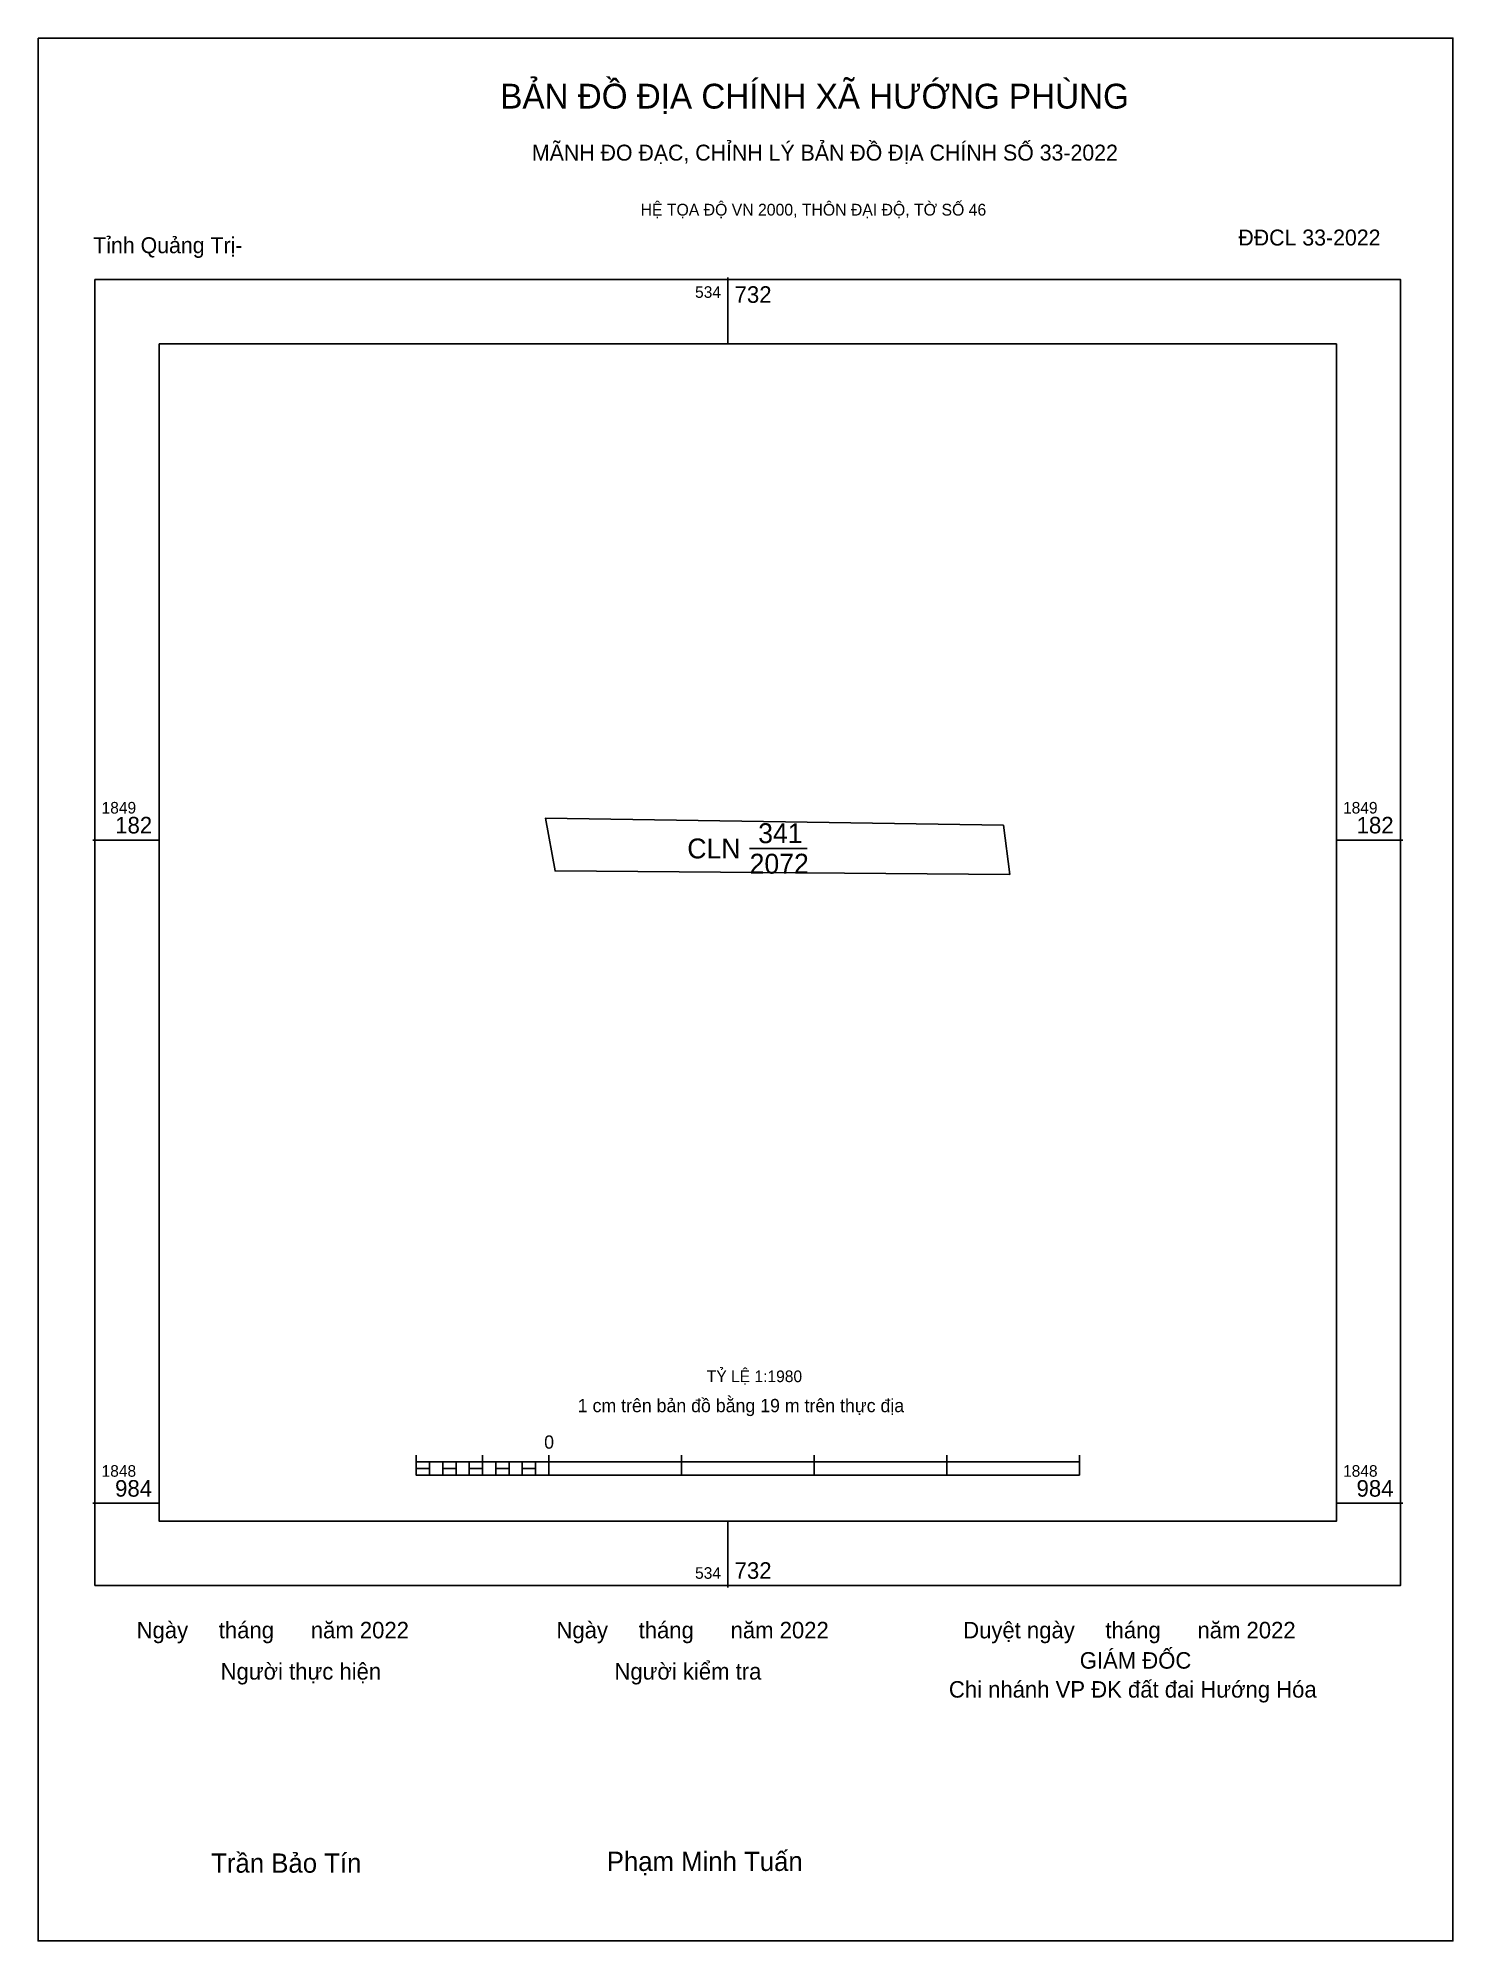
# Model space of a CAD drawing. Extents: x 534526 to 534949, y 1848854 to 1849422.
import ezdxf

# ---------------------------------------------------------------- set-up
doc = ezdxf.new("R2010")
doc.units = 0
for name, color, linetype in [('Level 10', 7, 'Continuous'), ('Level 13', 7, 'Continuous'), ('Level 15', 7, 'Continuous'), ('Level 27', 7, 'Continuous'), ('Level 6', 7, 'Continuous'), ('Level 62', 7, 'Continuous'), ('Level 63', 7, 'Continuous'), ('Level 9', 7, 'Continuous')]:
    doc.layers.add(name, color=color, linetype=linetype)

msp = doc.modelspace()

# ---------------------------------------------------------------- linework, layer by layer
at = {"layer": 'Level 10'}
msp.add_line((534738.61, 1849180.46), (534755.82, 1849180.46), dxfattribs=at)
msp.add_lwpolyline([(534816.3, 1849172.7), (534680.51, 1849173.78), (534677.66, 1849189.55), (534814.38, 1849187.4)], close=True, dxfattribs=at)
at = {"layer": 'Level 15'}
msp.add_lwpolyline([(534526.1, 1849422.46), (534948.65, 1849422.46), (534948.65, 1848854.23), (534526.1, 1848854.23)], close=True, dxfattribs=at)
at = {"layer": 'Level 27'}
for p, q in [((534814.38, 1849187.4), (534814.39, 1849187.42)), ((534680.51, 1849173.78), (534680.51, 1849173.76)), ((534816.3, 1849172.7), (534816.3, 1849172.68))]:
    msp.add_line(p, q, dxfattribs=at)
at = {"layer": 'Level 62'}
msp.add_lwpolyline([(534562.29, 1849331.14), (534913.85, 1849331.14), (534913.85, 1848979.58), (534562.29, 1848979.58)], close=True, dxfattribs=at)
at = {"layer": 'Level 63'}
for p, q in [((534732.14, 1849350.95), (534732.14, 1849331.14)), ((534542.49, 1849182.97), (534562.29, 1849182.97)), ((534913.85, 1849182.97), (534933.66, 1849182.97)), ((534639.05, 1848999.25), (534639.05, 1848993.31)), ((534658.85, 1848999.25), (534658.85, 1848993.31)), ((534678.66, 1848999.25), (534678.66, 1848993.31)), ((534718.27, 1848999.25), (534718.27, 1848993.31)), ((534757.88, 1848999.25), (534757.88, 1848993.31)), ((534797.49, 1848999.25), (534797.49, 1848993.31)), ((534837.1, 1848999.25), (534837.1, 1848993.31)), ((534639.05, 1848997.27), (534837.1, 1848997.27)), ((534639.05, 1848993.31), (534837.1, 1848993.31)), ((534643.01, 1848997.27), (534643.01, 1848993.31)), ((534646.97, 1848997.27), (534646.97, 1848993.31)), ((534650.93, 1848997.27), (534650.93, 1848993.31)), ((534654.89, 1848997.27), (534654.89, 1848993.31)), ((534658.85, 1848997.27), (534658.85, 1848993.31)), ((534662.81, 1848997.27), (534662.81, 1848993.31)), ((534666.77, 1848997.27), (534666.77, 1848993.31)), ((534670.73, 1848997.27), (534670.73, 1848993.31)), ((534674.69, 1848997.27), (534674.69, 1848993.31)), ((534678.66, 1848997.27), (534678.66, 1848993.31)), ((534542.49, 1848984.92), (534562.29, 1848984.92)), ((534913.85, 1848984.92), (534933.66, 1848984.92)), ((534732.14, 1848979.58), (534732.14, 1848959.78))]:
    msp.add_line(p, q, dxfattribs=at)
for points in [[(534543.1, 1849350.33), (534933.04, 1849350.33), (534933.04, 1848960.39), (534543.1, 1848960.39)], [(534639.05, 1848995.29), (534643.01, 1848995.29), (534643.01, 1848993.31), (534639.05, 1848993.31)], [(534639.05, 1848995.29), (534643.01, 1848995.29), (534643.01, 1848993.31), (534639.05, 1848993.31)], [(534646.97, 1848995.29), (534650.93, 1848995.29), (534650.93, 1848993.31), (534646.97, 1848993.31)], [(534654.89, 1848995.29), (534658.85, 1848995.29), (534658.85, 1848993.31), (534654.89, 1848993.31)], [(534662.81, 1848995.29), (534666.77, 1848995.29), (534666.77, 1848993.31), (534662.81, 1848993.31)], [(534670.73, 1848995.29), (534674.69, 1848995.29), (534674.69, 1848993.31), (534670.73, 1848993.31)]]:
    msp.add_lwpolyline(points, close=True, dxfattribs=at)

# ---------------------------------------------------------------- texts
at = {"layer": 'Level 13'}
for s, p in [('341', (534741.17, 1849182.05)), ('CLN', (534720, 1849177.49)), ('2072', (534738.61, 1849172.94))]:
    msp.add_text(s, height=5.941, dxfattribs=at).set_placement(p)
at = {"layer": 'Level 6'}
msp.add_text('TỶ LỆ 1:1980', height=3.4815, dxfattribs=at).set_placement((534725.82, 1849021.1))
at = {"layer": 'Level 63'}
for s, height, p in [('BẢN ĐỒ ĐỊA CHÍNH XÃ HƯỚNG PHÙNG', 7.4143, (534664.14, 1849401.41)), ('MÃNH ĐO ĐẠC, CHỈNH LÝ BẢN ĐỒ ĐỊA CHÍNH SỐ 33-2022', 4.7575, (534673.6, 1849385.87)), ('HỆ TỌA ĐỘ VN 2000, THÔN ĐẠI ĐỘ, TỜ SỐ 46', 3.5218, (534706.05, 1849369.45)), ('534', 3.466, (534722.32, 1849344.88)), ('732', 4.951, (534734.12, 1849343.4)), ('1849', 3.466, (534545.08, 1849190.89)), ('1849', 3.466, (534915.83, 1849190.89)), ('182', 4.951, (534549.14, 1849184.95)), ('182', 4.951, (534919.89, 1849184.95)), ('1 cm trên bản đồ bằng 19 m trên thực địa', 3.961, (534687.29, 1849012.13)), ('0', 3.96, (534677.25, 1849001.23)), ('1848', 3.466, (534545.08, 1848992.84)), ('1848', 3.466, (534915.83, 1848992.84)), ('984', 4.951, (534549.11, 1848986.9)), ('984', 4.951, (534919.86, 1848986.9)), ('534', 3.466, (534722.32, 1848962.37)), ('732', 4.951, (534734.12, 1848962.37)), ('Ngày     tháng      năm 2022', 4.9281, (534555.54, 1848944.59)), ('Ngày     tháng      năm 2022', 4.9281, (534680.92, 1848944.59)), ('Duyệt ngày     tháng      năm 2022', 4.9281, (534802.39, 1848944.59)), ('GIÁM ĐỐC', 4.928, (534837.2, 1848935.54)), ('Người thực hiện', 4.9281, (534580.62, 1848932.27)), ('Người kiểm tra', 4.9281, (534698.24, 1848932.27)), ('Chi nhánh VP ĐK đất đai Hướng Hóa', 4.9281, (534798.12, 1848926.89)), ('Trần Bảo Tín', 5.7481, (534577.81, 1848874.61)), ('Phạm Minh Tuấn', 5.7481, (534695.94, 1848875.13))]:
    msp.add_text(s, height=height, dxfattribs=at).set_placement(p)
at = {"layer": 'Level 9'}
for s, p in [('Tỉnh Quảng Trị-', (534542.59, 1849358.22)), ('ĐĐCL 33-2022', (534884.58, 1849360.52))]:
    msp.add_text(s, height=4.7575, dxfattribs=at).set_placement(p)

doc.saveas('drawing.dxf')
